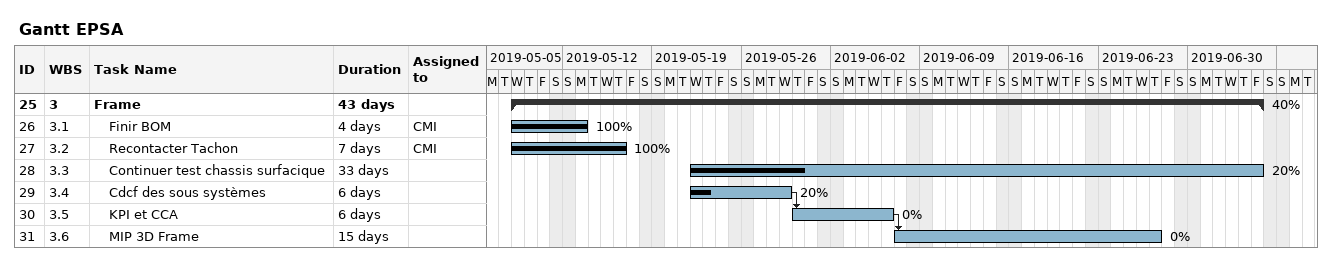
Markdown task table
Gantt EPSA

| ID | WBS | Task | Duration | Start | Finish | Predecessors | Resources | % complete |
|---|---|---|---|---|---|---|---|---|
| 25 | 3 | **Frame** | 43d | 2019-05-08 | 2019-07-05 |  |  | 40 |
| 26 | 3.1 | Finir BOM | 4d | 2019-05-08 | 2019-05-13 |  | CMI | 100 |
| 27 | 3.2 | Recontacter Tachon | 7d | 2019-05-08 | 2019-05-16 |  | CMI | 100 |
| 28 | 3.3 | Continuer test chassis surfacique | 33d | 2019-05-22 | 2019-07-05 |  |  | 20 |
| 29 | 3.4 | Cdcf des sous systèmes | 6d | 2019-05-22 | 2019-05-29 |  |  | 20 |
| 30 | 3.5 | KPI et CCA | 6d | 2019-05-30 | 2019-06-06 | 29 |  | 0 |
| 31 | 3.6 | MIP 3D Frame | 15d | 2019-06-07 | 2019-06-27 | 30 |  | 0 |
